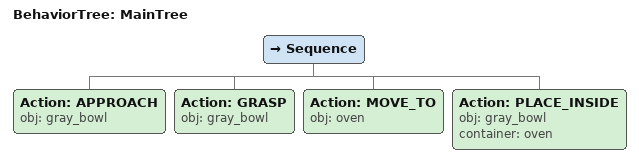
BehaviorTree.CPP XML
<root main_tree_to_execute="MainTree">
  <BehaviorTree ID="MainTree">
    <Sequence>
      <!-- Approach gray_bowl -->
      <Action ID="APPROACH" obj="gray_bowl" />
      <!-- Grasp gray_bowl -->
      <Action ID="GRASP" obj="gray_bowl" />
      <!-- Move to oven -->
      <Action ID="MOVE_TO" obj="oven" />
      <!-- Place gray_bowl inside oven -->
      <Action ID="PLACE_INSIDE" obj="gray_bowl" container="oven" />
    </Sequence>
  </BehaviorTree>
</root>
